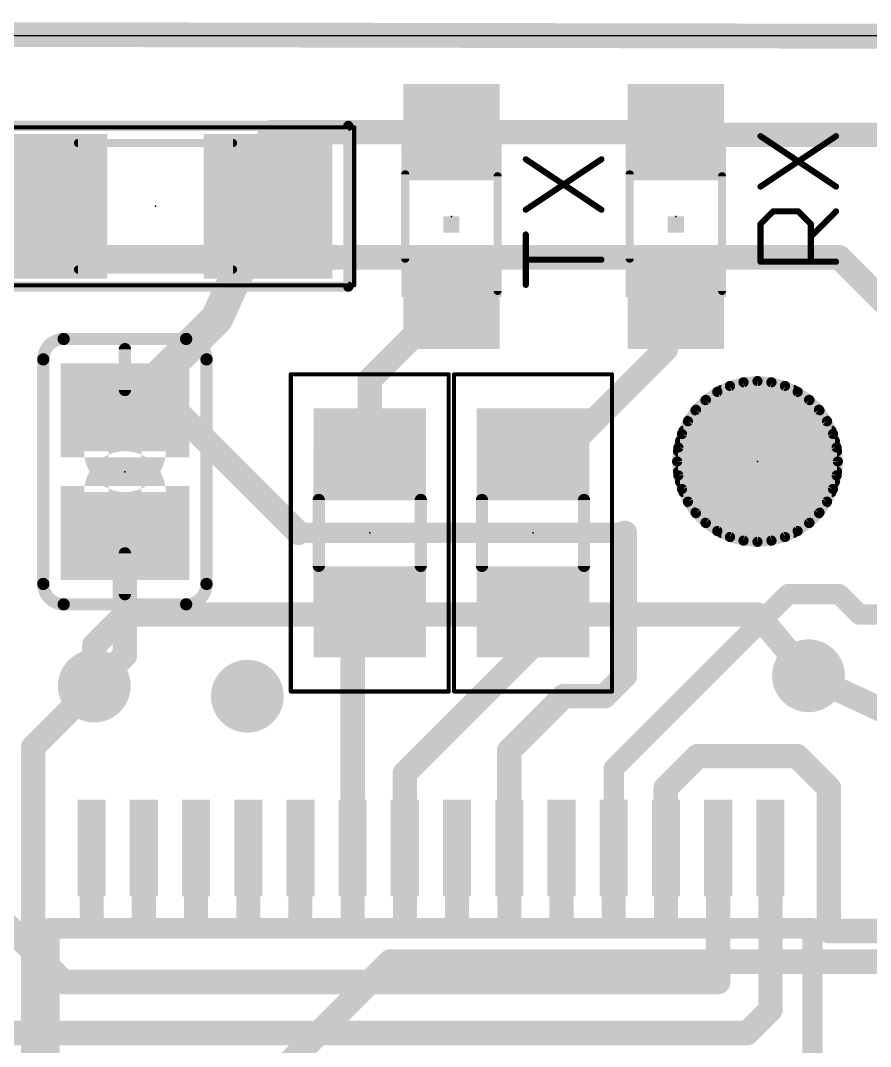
# Model space of a CAD drawing. Extents: x -0.4 to 69.7, y 0.1 to 20.6.
# Drawn here: x 11.4 to 21.98, y 7.83 to 20.6 of the extents above; entities that cross this region are included whole.
import ezdxf

# ---------------------------------------------------------------- set-up
doc = ezdxf.new("R2010")
doc.units = 0
for name, color, linetype in [('1', 12, 'CONTINUOUS'), ('16', 132, 'CONTINUOUS'), ('18', 110, 'CONTINUOUS'), ('20', 53, 'CONTINUOUS'), ('21', 253, 'CONTINUOUS'), ('23', 53, 'CONTINUOUS'), ('39', 12, 'CONTINUOUS'), ('41', 12, 'CONTINUOUS'), ('51', 253, 'CONTINUOUS')]:
    doc.layers.add(name, color=color, linetype=linetype)

# ---------------------------------------------------------------- blocks, each defined once
blk = doc.blocks.new('RECT')
blk.add_solid([(-0.5, -0.5), (0.5, -0.5), (-0.5, 0.5), (0.5, 0.5)])
blk = doc.blocks.new('PIE')
at = {"const_width": 0.5}
blk.add_lwpolyline([(0, -0.25, 1), (0, 0.25, 1), (0, -0.25)], format="xyb", dxfattribs=at)
blk = doc.blocks.new('ROUNDV')
at = {"const_width": 0.5}
blk.add_lwpolyline([(0, -0.25, 1), (0, 0.25, 1), (0, -0.25)], format="xyb", dxfattribs=at)

msp = doc.modelspace()

# ---------------------------------------------------------------- linework, layer by layer
at = {"layer": '1'}
for points, const_width in [([(60.833, 20.32), (0.127, 20.447)], 0.3048), ([(16.764, 19.304), (16.671, 19.211)], 0.3048), ([(16.764, 19.211), (16.764, 19.304)], 0.3048), ([(14.224, 18.415), (14.512, 19.211)], 0.3048), ([(14.512, 19.211), (16.764, 19.211)], 0.3048), ([(16.671, 19.211), (19.558, 19.211)], 0.3048), ([(19.558, 19.211), (19.558, 19.177)], 0.3048), ([(19.558, 19.177), (22.225, 19.177)], 0.3048), ([(13.843, 18.291), (13.843, 18.669)], 0.3048), ([(14.351, 18.288), (14.224, 18.415)], 0.3048), ([(10.541, 16.764), (11.811, 18.288)], 0.3048), ([(11.681, 18.288), (11.049, 18.288)], 0.3048), ([(11.811, 18.288), (11.681, 18.288)], 0.3048), ([(13.846, 16.894), (14.481, 18.288)], 0.4064), ([(14.481, 18.288), (13.843, 18.291)], 0.3048), ([(14.481, 18.288), (14.351, 18.288)], 0.3048), ([(15.748, 16.129), (16.764, 17.145)], 0.3048), ([(16.764, 17.145), (16.764, 17.111)], 0.3048), ([(19.431, 17.145), (19.524, 17.145)], 0.3048), ([(19.431, 16.51), (19.431, 17.145)], 0.3048), ([(19.524, 17.145), (19.558, 17.111)], 0.3048), ([(12.7, 15.748), (13.846, 16.894)], 0.4064), ([(18.145, 15.224), (19.431, 16.51)], 0.3048), ([(15.748, 15.224), (15.748, 16.129)], 0.3048), ([(13.335, 15.748), (12.7, 15.748)], 0.3048), ([(14.859, 14.224), (13.335, 15.748)], 0.3048), ([(12.7, 14.224), (12.7, 15.621)], 0.4064), ([(17.78, 15.224), (18.145, 15.224)], 0.3048), ([(12.7, 12.7), (12.7, 14.224)], 0.3048), ([(18.923, 14.224), (14.859, 14.224)], 0.254), ([(18.923, 12.446), (18.923, 14.224)], 0.3048), ([(17.78, 13.446), (17.669, 13.335)], 0.3048), ([(17.78, 13.446), (17.78, 13.462)], 0.3048), ([(17.78, 13.335), (17.78, 13.446)], 0.3048), ([(18.785, 11.292), (20.955, 13.462)], 0.254), ([(20.955, 13.462), (21.59, 13.462)], 0.254), ([(21.59, 13.462), (21.844, 13.208)], 0.254), ([(15.621, 13.335), (15.637, 13.335)], 0.3048), ([(15.748, 13.208), (15.621, 13.335)], 0.3048), ([(15.748, 13.224), (15.637, 13.335)], 0.3048), ([(17.669, 13.335), (17.526, 13.335)], 0.3048), ([(17.669, 13.335), (17.78, 13.224)], 0.3048), ([(18.034, 13.081), (17.78, 13.335)], 0.3048), ([(15.748, 13.208), (15.748, 13.224)], 0.3048), ([(15.875, 13.081), (15.748, 13.208)], 0.3048), ([(15.748, 13.208), (16.002, 13.208)], 0.3048), ([(16.002, 13.208), (16.129, 13.081)], 0.3048), ([(16.129, 13.081), (16.256, 13.208)], 0.3048), ([(21.844, 13.208), (22.987, 13.208)], 0.254), ([(15.535, 12.741), (15.875, 13.081)], 0.3048), ([(16.185, 11.232), (18.034, 13.081)], 0.3048), ([(15.535, 10.304), (15.535, 12.741)], 0.3048), ([(12.319, 12.319), (12.7, 12.7)], 0.3048), ([(18.669, 12.192), (18.923, 12.446)], 0.3048), ([(21.209, 12.446), (23.114, 11.557)], 0.3048), ([(17.485, 11.516), (18.161, 12.192)], 0.3048), ([(18.161, 12.192), (18.669, 12.192)], 0.3048), ([(17.485, 10.304), (17.485, 11.516)], 0.3048), ([(19.431, 11.049), (19.828, 11.446)], 0.3048), ([(19.828, 11.446), (21.066, 11.446)], 0.3048), ([(21.066, 11.446), (21.463, 11.049)], 0.3048), ([(16.185, 10.304), (16.185, 11.232)], 0.3048), ([(18.785, 10.304), (18.785, 11.292)], 0.254), ([(19.431, 10.668), (19.431, 11.049)], 0.3048), ([(21.463, 11.049), (21.463, 9.271)], 0.3048), ([(19.435, 10.664), (19.431, 10.668)], 0.3048), ([(19.435, 10.304), (19.435, 10.664)], 0.3048), ([(20.085, 8.636), (20.085, 10.304)], 0.3048), ([(20.735, 8.289), (20.735, 10.304)], 0.3048), ([(10.922, 9.652), (11.938, 8.636)], 0.3048), ([(21.463, 9.271), (23.241, 9.271)], 0.3048), ([(11.938, 8.636), (20.085, 8.636)], 0.3048), ([(20.447, 8.001), (20.735, 8.289)], 0.3048), ([(7.62, 8.001), (20.447, 8.001)], 0.3048)]:
    msp.add_lwpolyline(points, dxfattribs=dict(at, const_width=const_width))
for points, const_width in [([(16.8402, 19.304, 1), (16.6878, 19.304)], 0.1524), ([(16.8179, 19.2501, 1), (16.7101, 19.3579)], 0.1524), ([(14.512, 19.2872, 1), (14.512, 19.1348)], 0.1524), ([(14.5837, 19.1851, 1), (14.4403, 19.2369)], 0.1524), ([(16.671, 19.2872, 1), (16.671, 19.1348)], 0.1524), ([(16.6171, 19.2649, 1), (16.7249, 19.1571)], 0.1524), ([(16.6878, 19.211, 1), (16.8402, 19.211)], 0.1524), ([(16.764, 19.1348, 1), (16.764, 19.2872)], 0.1524), ([(19.6342, 19.211, 1), (19.4818, 19.211)], 0.1524), ([(19.558, 19.2532, 1), (19.558, 19.1008)], 0.1524), ([(19.558, 19.1348, 1), (19.558, 19.2872)], 0.1524), ([(19.4818, 19.177, 1), (19.6342, 19.177)], 0.1524), ([(13.9192, 18.669, 1), (13.7668, 18.669)], 0.1524), ([(14.2779, 18.4689, 1), (14.1701, 18.3611)], 0.1524), ([(14.1523, 18.4409, 1), (14.2957, 18.3891)], 0.1524), ([(11.681, 18.3642, 1), (11.681, 18.2118)], 0.1524), ([(11.681, 18.2118, 1), (11.681, 18.3642)], 0.1524), ([(11.8695, 18.2392, 1), (11.7525, 18.3368)], 0.1524), ([(11.811, 18.2118, 1), (11.811, 18.3642)], 0.1524), ([(13.8434, 18.3672, 1), (13.8426, 18.2148)], 0.1524), ([(14.351, 18.3642, 1), (14.351, 18.2118)], 0.1524), ([(14.2971, 18.2341, 1), (14.4049, 18.3419)], 0.1524), ([(14.5735, 18.2459, 1), (14.3885, 18.3301)], 0.2032), ([(14.4806, 18.2118, 1), (14.4814, 18.3642)], 0.1524), ([(14.481, 18.2118, 1), (14.481, 18.3642)], 0.1524), ([(13.7668, 18.291, 1), (13.9192, 18.291)], 0.1524), ([(16.8402, 17.145, 1), (16.6878, 17.145)], 0.1524), ([(16.8179, 17.0911, 1), (16.7101, 17.1989)], 0.1524), ([(19.431, 17.2212, 1), (19.431, 17.0688)], 0.1524), ([(19.5072, 17.145, 1), (19.3548, 17.145)], 0.1524), ([(19.5779, 17.1989, 1), (19.4701, 17.0911)], 0.1524), ([(19.5041, 17.0571, 1), (19.6119, 17.1649)], 0.1524), ([(19.524, 17.0688, 1), (19.524, 17.2212)], 0.1524), ([(16.6878, 17.111, 1), (16.8402, 17.111)], 0.1524), ([(13.7535, 16.9361, 1), (13.9385, 16.8519)], 0.2032), ([(13.9178, 16.8222, 1), (13.7742, 16.9658)], 0.2032), ([(19.4849, 16.4561, 1), (19.3771, 16.5639)], 0.1524), ([(19.3548, 16.51, 1), (19.5072, 16.51)], 0.1524), ([(15.8242, 16.129, 1), (15.6718, 16.129)], 0.1524), ([(15.6941, 16.1829, 1), (15.8019, 16.0751)], 0.1524), ([(12.6282, 15.8198, 1), (12.7718, 15.6762)], 0.2032), ([(12.7, 15.8242, 1), (12.7, 15.6718)], 0.1524), ([(13.3889, 15.8019, 1), (13.2811, 15.6941)], 0.1524), ([(13.335, 15.6718, 1), (13.335, 15.8242)], 0.1524), ([(12.8016, 15.621, 1), (12.5984, 15.621)], 0.2032), ([(17.78, 15.3002, 1), (17.78, 15.1478)], 0.1524), ([(18.0911, 15.2779, 1), (18.1989, 15.1701)], 0.1524), ([(18.145, 15.1478, 1), (18.145, 15.3002)], 0.1524), ([(15.6718, 15.224, 1), (15.8242, 15.224)], 0.1524), ([(12.5984, 14.224, 1), (12.8016, 14.224)], 0.2032), ([(12.7762, 14.224, 1), (12.6238, 14.224)], 0.1524), ([(14.8051, 14.1701, 1), (14.9129, 14.2779)], 0.1524), ([(14.859, 14.2875, 1), (14.859, 14.1605)], 0.127), ([(18.9992, 14.224, 1), (18.8468, 14.224)], 0.1524), ([(18.923, 14.1605, 1), (18.923, 14.2875)], 0.127), ([(17.8562, 13.462, 1), (17.7038, 13.462)], 0.1524), ([(17.8562, 13.446, 1), (17.7038, 13.446)], 0.1524), ([(17.8339, 13.3921, 1), (17.7261, 13.4999)], 0.1524), ([(20.955, 13.5255, 1), (20.955, 13.3985)], 0.127), ([(20.9999, 13.4171, 1), (20.9101, 13.5069)], 0.127), ([(21.6349, 13.5069, 1), (21.5451, 13.4171)], 0.127), ([(21.59, 13.3985, 1), (21.59, 13.5255)], 0.127), ([(15.621, 13.4112, 1), (15.621, 13.2588)], 0.1524), ([(15.6749, 13.3889, 1), (15.5671, 13.2811)], 0.1524), ([(15.6909, 13.3889, 1), (15.5831, 13.2811)], 0.1524), ([(15.637, 13.2588, 1), (15.637, 13.4112)], 0.1524), ([(17.526, 13.4112, 1), (17.526, 13.2588)], 0.1524), ([(17.7229, 13.3889, 1), (17.6151, 13.2811)], 0.1524), ([(17.6151, 13.3889, 1), (17.7229, 13.2811)], 0.1524), ([(17.669, 13.2588, 1), (17.669, 13.4112)], 0.1524), ([(17.7038, 13.446, 1), (17.8562, 13.446)], 0.1524), ([(17.8339, 13.3889, 1), (17.7261, 13.2811)], 0.1524), ([(17.7038, 13.335, 1), (17.8562, 13.335)], 0.1524), ([(15.8242, 13.224, 1), (15.6718, 13.224)], 0.1524), ([(15.8019, 13.2619, 1), (15.6941, 13.1541)], 0.1524), ([(15.748, 13.2842, 1), (15.748, 13.1318)], 0.1524), ([(15.6718, 13.208, 1), (15.8242, 13.208)], 0.1524), ([(15.6941, 13.1701, 1), (15.8019, 13.2779)], 0.1524), ([(15.6941, 13.1541, 1), (15.8019, 13.2619)], 0.1524), ([(16.0559, 13.2619, 1), (15.9481, 13.1541)], 0.1524), ([(16.002, 13.1318, 1), (16.002, 13.2842)], 0.1524), ([(16.3099, 13.1541, 1), (16.2021, 13.2619)], 0.1524), ([(17.7261, 13.1701, 1), (17.8339, 13.2779)], 0.1524), ([(21.844, 13.2715, 1), (21.844, 13.1445)], 0.127), ([(21.7991, 13.1631, 1), (21.8889, 13.2529)], 0.127), ([(15.9289, 13.0271, 1), (15.8211, 13.1349)], 0.1524), ([(15.8211, 13.0271, 1), (15.9289, 13.1349)], 0.1524), ([(16.0751, 13.1349, 1), (16.1829, 13.0271)], 0.1524), ([(16.0751, 13.0271, 1), (16.1829, 13.1349)], 0.1524), ([(18.0879, 13.0271, 1), (17.9801, 13.1349)], 0.1524), ([(17.9801, 13.0271, 1), (18.0879, 13.1349)], 0.1524), ([(15.6112, 12.741, 1), (15.4588, 12.741)], 0.1524), ([(12.6238, 12.7, 1), (12.7762, 12.7)], 0.1524), ([(12.7539, 12.6461, 1), (12.6461, 12.7539)], 0.1524), ([(15.4811, 12.7949, 1), (15.5889, 12.6871)], 0.1524), ([(18.8468, 12.446, 1), (18.9992, 12.446)], 0.1524), ([(18.9769, 12.3921, 1), (18.8691, 12.4999)], 0.1524), ([(21.2412, 12.5151, 1), (21.1768, 12.3769)], 0.1524), ([(12.2651, 12.3729, 1), (12.3729, 12.2651)], 0.1524), ([(18.161, 12.2682, 1), (18.161, 12.1158)], 0.1524), ([(18.2149, 12.1381, 1), (18.1071, 12.2459)], 0.1524), ([(18.6151, 12.2459, 1), (18.7229, 12.1381)], 0.1524), ([(18.669, 12.1158, 1), (18.669, 12.2682)], 0.1524), ([(17.5612, 11.516, 1), (17.4088, 11.516)], 0.1524), ([(17.4311, 11.5699, 1), (17.5389, 11.4621)], 0.1524), ([(19.828, 11.5222, 1), (19.828, 11.3698)], 0.1524), ([(19.8819, 11.3921, 1), (19.7741, 11.4999)], 0.1524), ([(21.1199, 11.4999, 1), (21.0121, 11.3921)], 0.1524), ([(21.066, 11.3698, 1), (21.066, 11.5222)], 0.1524), ([(16.2612, 11.232, 1), (16.1088, 11.232)], 0.1524), ([(16.1311, 11.2859, 1), (16.2389, 11.1781)], 0.1524), ([(18.8485, 11.292, 1), (18.7215, 11.292)], 0.127), ([(18.7401, 11.3369, 1), (18.8299, 11.2471)], 0.127), ([(19.5072, 11.049, 1), (19.3548, 11.049)], 0.1524), ([(19.3771, 11.1029, 1), (19.4849, 10.9951)], 0.1524), ([(21.5392, 11.049, 1), (21.3868, 11.049)], 0.1524), ([(21.4091, 10.9951, 1), (21.5169, 11.1029)], 0.1524), ([(19.4849, 10.7219, 1), (19.3771, 10.6141)], 0.1524), ([(19.3548, 10.668, 1), (19.5072, 10.668)], 0.1524), ([(19.5112, 10.664, 1), (19.3588, 10.664)], 0.1524), ([(19.3811, 10.6101, 1), (19.4889, 10.7179)], 0.1524), ([(15.4588, 10.304, 1), (15.6112, 10.304)], 0.1524), ([(16.1088, 10.304, 1), (16.2612, 10.304)], 0.1524), ([(17.4088, 10.304, 1), (17.5612, 10.304)], 0.1524), ([(18.7215, 10.304, 1), (18.8485, 10.304)], 0.127), ([(19.3588, 10.304, 1), (19.5112, 10.304)], 0.1524), ([(20.1612, 10.304, 1), (20.0088, 10.304)], 0.1524), ([(20.8112, 10.304, 1), (20.6588, 10.304)], 0.1524), ([(21.463, 9.3472, 1), (21.463, 9.1948)], 0.1524), ([(21.3868, 9.271, 1), (21.5392, 9.271)], 0.1524), ([(11.938, 8.7122, 1), (11.938, 8.5598)], 0.1524), ([(11.8841, 8.5821, 1), (11.9919, 8.6899)], 0.1524), ([(20.0088, 8.636, 1), (20.1612, 8.636)], 0.1524), ([(20.085, 8.5598, 1), (20.085, 8.7122)], 0.1524), ([(20.7889, 8.2351, 1), (20.6811, 8.3429)], 0.1524), ([(20.6588, 8.289, 1), (20.8112, 8.289)], 0.1524), ([(20.3931, 8.0549, 1), (20.5009, 7.9471)], 0.1524), ([(20.447, 7.9248, 1), (20.447, 8.0772)], 0.1524)]:
    msp.add_lwpolyline(points, format="xyb", dxfattribs=dict(at, const_width=const_width))
at = {"layer": '16', "const_width": 0.3048}
for points in [[(0, 20.447), (69.596, 20.32)], [(7.62, 17.653), (21.59, 17.653)], [(21.59, 17.653), (26.67, 12.573)], [(12.319, 12.827), (12.7, 13.208)], [(12.7, 13.208), (20.574, 13.208)], [(20.574, 13.208), (21.209, 12.446)], [(12.319, 12.319), (12.319, 12.827)], [(11.557, 11.557), (12.319, 12.319)], [(11.557, 4.699), (11.557, 11.557)], [(13.208, 6.096), (16.002, 8.89)], [(16.002, 8.89), (25.654, 8.89)]]:
    msp.add_lwpolyline(points, dxfattribs=at)
at = {"layer": '16', "const_width": 0.1524}
for points in [[(21.6439, 17.7069, 1), (21.5361, 17.5991)], [(21.59, 17.5768, 1), (21.59, 17.7292)], [(12.7, 13.2842, 1), (12.7, 13.1318)], [(12.7539, 13.1541, 1), (12.6461, 13.2619)], [(20.6325, 13.2568, 1), (20.5155, 13.1592)], [(20.574, 13.1318, 1), (20.574, 13.2842)], [(12.3952, 12.827, 1), (12.2428, 12.827)], [(12.2651, 12.8809, 1), (12.3729, 12.7731)], [(21.1505, 12.3972, 1), (21.2675, 12.4948)], [(12.2428, 12.319, 1), (12.3952, 12.319)], [(12.3729, 12.2651, 1), (12.2651, 12.3729)], [(11.6332, 11.557, 1), (11.4808, 11.557)], [(11.5031, 11.6109, 1), (11.6109, 11.5031)], [(16.002, 8.9662, 1), (16.002, 8.8138)], [(16.0559, 8.8361, 1), (15.9481, 8.9439)]]:
    msp.add_lwpolyline(points, format="xyb", dxfattribs=at)
at = {"layer": '20'}
msp.add_line((69.581, 20.409), (0.132, 20.409), dxfattribs=at)
at = {"layer": '21'}
for points, const_width in [([(10.681, 19.288), (15.481, 19.288)], 0.127), ([(15.481, 19.288), (15.481, 17.288)], 0.127), ([(20.6113, 18.5336), (21.5519, 19.1607)], 0.0762), ([(20.6113, 19.1607), (21.5519, 18.5336)], 0.0762), ([(17.6903, 18.2456), (18.6309, 18.8727)], 0.0762), ([(17.6903, 18.8727), (18.6309, 18.2456)], 0.0762), ([(20.6113, 18.0684), (20.7681, 18.2251)], 0.0762), ([(20.7681, 18.2251), (21.0816, 18.2251)], 0.0762), ([(21.0816, 18.2251), (21.2384, 18.0684)], 0.0762), ([(21.2384, 17.9116), (21.5519, 18.2251)], 0.0762), ([(20.6113, 17.5981), (20.6113, 18.0684)], 0.0762), ([(21.2384, 18.0684), (21.2384, 17.5981)], 0.0762), ([(17.6903, 17.3101), (17.6903, 17.9372)], 0.0762), ([(18.6309, 17.6236), (17.6903, 17.6236)], 0.0762), ([(21.5519, 17.5981), (20.6113, 17.5981)], 0.0762), ([(15.481, 17.288), (10.681, 17.288)], 0.127), ([(11.938, 16.637), (13.462, 16.637)], 0.1524), ([(11.684, 13.589), (11.684, 16.383)], 0.1524), ([(13.716, 16.383), (13.716, 13.589)], 0.1524), ([(11.938, 13.335), (13.462, 13.335)], 0.1524), ([(21.26, 9.304), (11.76, 9.304)], 0.254), ([(11.76, 9.304), (11.76, 3.904)], 0.254), ([(21.26, 3.904), (21.26, 9.304)], 0.254)]:
    msp.add_lwpolyline(points, dxfattribs=dict(at, const_width=const_width))
for points, const_width in [([(15.5128, 19.288, 1), (15.4492, 19.288)], 0.0635), ([(15.481, 19.2563, 1), (15.481, 19.3197)], 0.0635), ([(20.6219, 19.1765, 1), (20.6007, 19.1448)], 0.0381), ([(21.5625, 19.1448, 1), (21.5413, 19.1765)], 0.0381), ([(17.7009, 18.8885, 1), (17.6797, 18.8568)], 0.0381), ([(18.6415, 18.8568, 1), (18.6203, 18.8885)], 0.0381), ([(20.6007, 18.5494, 1), (20.6219, 18.5177)], 0.0381), ([(21.5413, 18.5177, 1), (21.5625, 18.5494)], 0.0381), ([(17.6797, 18.2615, 1), (17.7009, 18.2298)], 0.0381), ([(18.6203, 18.2298, 1), (18.6415, 18.2615)], 0.0381), ([(20.7681, 18.2442, 1), (20.7681, 18.2061)], 0.0381), ([(20.7815, 18.2117, 1), (20.7546, 18.2386)], 0.0381), ([(21.0951, 18.2386, 1), (21.0681, 18.2117)], 0.0381), ([(21.0816, 18.2061, 1), (21.0816, 18.2442)], 0.0381), ([(21.5654, 18.2117, 1), (21.5384, 18.2386)], 0.0381), ([(20.6303, 18.0684, 1), (20.5922, 18.0684)], 0.0381), ([(20.5978, 18.0818, 1), (20.6248, 18.0549)], 0.0381), ([(21.2574, 18.0684, 1), (21.2193, 18.0684)], 0.0381), ([(21.2249, 18.0549, 1), (21.2518, 18.0818)], 0.0381), ([(17.7093, 17.9372, 1), (17.6712, 17.9372)], 0.0381), ([(21.2249, 17.9251, 1), (21.2518, 17.8981)], 0.0381), ([(17.6903, 17.6427, 1), (17.6903, 17.6046)], 0.0381), ([(18.6309, 17.6046, 1), (18.6309, 17.6427)], 0.0381), ([(20.5922, 17.5981, 1), (20.6303, 17.5981)], 0.0381), ([(20.6113, 17.6171, 1), (20.6113, 17.579)], 0.0381), ([(21.2193, 17.5981, 1), (21.2574, 17.5981)], 0.0381), ([(21.5519, 17.579, 1), (21.5519, 17.6171)], 0.0381), ([(15.4492, 17.288, 1), (15.5128, 17.288)], 0.0635), ([(15.481, 17.2563, 1), (15.481, 17.3197)], 0.0635), ([(17.6712, 17.3101, 1), (17.7093, 17.3101)], 0.0381), ([(11.938, 16.637, 0.4142), (11.684, 16.383)], 0.1524), ([(11.938, 16.6751, 1), (11.938, 16.5989)], 0.0762), ([(11.938, 16.5989, 1), (11.938, 16.6751)], 0.0762), ([(13.716, 16.383, 0.4142), (13.462, 16.637)], 0.1524), ([(13.462, 16.6751, 1), (13.462, 16.5989)], 0.0762), ([(13.462, 16.5989, 1), (13.462, 16.6751)], 0.0762), ([(11.7221, 16.383, 1), (11.6459, 16.383)], 0.0762), ([(11.6459, 16.383, 1), (11.7221, 16.383)], 0.0762), ([(13.7541, 16.383, 1), (13.6779, 16.383)], 0.0762), ([(13.6779, 16.383, 1), (13.7541, 16.383)], 0.0762), ([(11.684, 13.589, 0.4142), (11.938, 13.335)], 0.1524), ([(11.7221, 13.589, 1), (11.6459, 13.589)], 0.0762), ([(13.462, 13.335, 0.4142), (13.716, 13.589)], 0.1524), ([(13.7541, 13.589, 1), (13.6779, 13.589)], 0.0762), ([(11.6459, 13.589, 1), (11.7221, 13.589)], 0.0762), ([(13.6779, 13.589, 1), (13.7541, 13.589)], 0.0762), ([(11.938, 13.3731, 1), (11.938, 13.2969)], 0.0762), ([(11.938, 13.2969, 1), (11.938, 13.3731)], 0.0762), ([(13.462, 13.3731, 1), (13.462, 13.2969)], 0.0762), ([(13.462, 13.2969, 1), (13.462, 13.3731)], 0.0762), ([(11.76, 9.3675, 1), (11.76, 9.2405)], 0.127), ([(11.8235, 9.304, 1), (11.6965, 9.304)], 0.127), ([(21.3235, 9.304, 1), (21.1965, 9.304)], 0.127), ([(21.26, 9.2405, 1), (21.26, 9.3675)], 0.127)]:
    msp.add_lwpolyline(points, format="xyb", dxfattribs=dict(at, const_width=const_width))
at = {"layer": '23'}
for p in [(13.081, 18.288), (16.764, 18.161), (19.558, 18.161), (20.574, 15.113), (12.7, 14.986), (15.748, 14.224), (17.78, 14.224)]:
    msp.add_point(p, dxfattribs=at)
at = {"layer": '39', "const_width": 0.0508}
for points in [[(10.608, 19.271), (15.554, 19.271)], [(15.554, 19.271), (15.554, 17.305)], [(15.554, 17.305), (10.608, 17.305)], [(14.765, 12.251), (14.765, 16.197)], [(14.765, 16.197), (16.731, 16.197)], [(16.731, 16.197), (16.731, 12.251)], [(16.797, 12.251), (16.797, 16.197)], [(16.797, 16.197), (18.763, 16.197)], [(18.763, 16.197), (18.763, 12.251)], [(16.731, 12.251), (14.765, 12.251)], [(18.763, 12.251), (16.797, 12.251)]]:
    msp.add_lwpolyline(points, dxfattribs=at)
at = {"layer": '39', "const_width": 0.0254}
for points in [[(15.5667, 19.271, 1), (15.5413, 19.271)], [(15.554, 19.2583, 1), (15.554, 19.2837)], [(15.5413, 17.305, 1), (15.5667, 17.305)], [(15.554, 17.2923, 1), (15.554, 17.3177)], [(14.7777, 16.197, 1), (14.7523, 16.197)], [(14.765, 16.2097, 1), (14.765, 16.1843)], [(16.7437, 16.197, 1), (16.7183, 16.197)], [(16.731, 16.1843, 1), (16.731, 16.2097)], [(16.8097, 16.197, 1), (16.7843, 16.197)], [(16.797, 16.2097, 1), (16.797, 16.1843)], [(18.7757, 16.197, 1), (18.7503, 16.197)], [(18.763, 16.1843, 1), (18.763, 16.2097)], [(14.765, 12.2637, 1), (14.765, 12.2383)], [(14.7523, 12.251, 1), (14.7777, 12.251)], [(16.7183, 12.251, 1), (16.7437, 12.251)], [(16.731, 12.2383, 1), (16.731, 12.2637)], [(16.797, 12.2637, 1), (16.797, 12.2383)], [(16.7843, 12.251, 1), (16.8097, 12.251)], [(18.7503, 12.251, 1), (18.7757, 12.251)], [(18.763, 12.2383, 1), (18.763, 12.2637)]]:
    msp.add_lwpolyline(points, format="xyb", dxfattribs=at)
at = {"layer": '41', "const_width": 0.127}
for points in [[(20.232, 16.0527), (20.074, 15.979)], [(20.4004, 16.0978), (20.232, 16.0527)], [(20.574, 16.113), (20.4004, 16.0978)], [(20.7476, 16.0978), (20.574, 16.113)], [(20.916, 16.0527), (20.7476, 16.0978)], [(21.074, 15.979), (20.916, 16.0527)], [(20.074, 15.979), (19.9312, 15.879)], [(20.1233, 16.002), (21.0247, 16.002)], [(21.2168, 15.879), (21.074, 15.979)], [(19.9312, 15.879), (19.808, 15.7558)], [(19.9272, 15.875), (21.2208, 15.875)], [(21.34, 15.7558), (21.2168, 15.879)], [(19.808, 15.7558), (19.708, 15.613)], [(19.8025, 15.748), (21.3455, 15.748)], [(21.44, 15.613), (21.34, 15.7558)], [(19.708, 15.613), (19.6343, 15.455)], [(19.7136, 15.621), (21.4344, 15.621)], [(21.5137, 15.455), (21.44, 15.613)], [(19.6343, 15.455), (19.5892, 15.2866)], [(19.6525, 15.494), (21.4955, 15.494)], [(21.5588, 15.2866), (21.5137, 15.455)], [(19.5892, 15.2866), (19.574, 15.113)], [(19.6107, 15.367), (21.5373, 15.367)], [(21.574, 15.113), (21.5588, 15.2866)], [(19.5851, 15.24), (21.5629, 15.24)], [(19.574, 15.113), (19.5892, 14.9394)], [(19.574, 15.113), (21.574, 15.113)], [(21.5588, 14.9394), (21.574, 15.113)], [(19.5851, 14.986), (21.5629, 14.986)], [(19.5892, 14.9394), (19.6343, 14.771)], [(21.5137, 14.771), (21.5588, 14.9394)], [(19.6107, 14.859), (21.5373, 14.859)], [(19.6343, 14.771), (19.708, 14.613)], [(21.44, 14.613), (21.5137, 14.771)], [(19.6525, 14.732), (21.4955, 14.732)], [(19.708, 14.613), (19.808, 14.4702)], [(19.7136, 14.605), (21.4344, 14.605)], [(21.34, 14.4702), (21.44, 14.613)], [(19.8025, 14.478), (21.3455, 14.478)], [(19.808, 14.4702), (19.9312, 14.347)], [(21.2168, 14.347), (21.34, 14.4702)], [(19.9272, 14.351), (21.2208, 14.351)], [(19.9312, 14.347), (20.074, 14.247)], [(20.074, 14.247), (20.232, 14.1733)], [(20.916, 14.1733), (21.074, 14.247)], [(21.074, 14.247), (21.2168, 14.347)], [(20.1233, 14.224), (21.0247, 14.224)], [(20.232, 14.1733), (20.4004, 14.1282)], [(20.4004, 14.1282), (20.574, 14.113)], [(20.574, 14.113), (20.7476, 14.1282)], [(20.7476, 14.1282), (20.916, 14.1733)]]:
    msp.add_lwpolyline(points, dxfattribs=at)
at = {"layer": '41', "const_width": 0.0635}
for points in [[(20.2238, 16.0834, 1), (20.2402, 16.022)], [(20.2454, 16.0239, 1), (20.2186, 16.0815)], [(20.3976, 16.1294, 1), (20.4031, 16.0662)], [(20.4086, 16.0671, 1), (20.3921, 16.1285)], [(20.5768, 16.1446, 1), (20.5712, 16.0814)], [(20.5768, 16.0814, 1), (20.5712, 16.1446)], [(20.7559, 16.1285, 1), (20.7394, 16.0671)], [(20.7449, 16.0662, 1), (20.7504, 16.1294)], [(20.9294, 16.0815, 1), (20.9026, 16.0239)], [(20.9078, 16.022, 1), (20.9242, 16.0834)], [(20.0606, 16.0078, 1), (20.0874, 15.9502)], [(20.0922, 15.953, 1), (20.0558, 16.005)], [(20.1233, 16.0338, 1), (20.1233, 15.9703)], [(21.0247, 15.9703, 1), (21.0247, 16.0338)], [(21.0922, 16.005, 1), (21.0558, 15.953)], [(21.0606, 15.9502, 1), (21.0874, 16.0078)], [(19.9272, 15.9068, 1), (19.9272, 15.8432)], [(19.913, 15.9051, 1), (19.9494, 15.853)], [(19.9537, 15.8566, 1), (19.9088, 15.9015)], [(21.2392, 15.9015, 1), (21.1943, 15.8566)], [(21.1986, 15.853, 1), (21.235, 15.9051)], [(21.2208, 15.8432, 1), (21.2208, 15.9068)], [(19.8025, 15.7798, 1), (19.8025, 15.7163)], [(19.7855, 15.7782, 1), (19.8304, 15.7333)], [(19.834, 15.7376, 1), (19.7819, 15.774)], [(21.3661, 15.774, 1), (21.314, 15.7376)], [(21.3176, 15.7333, 1), (21.3625, 15.7782)], [(21.3455, 15.7163, 1), (21.3455, 15.7798)], [(19.682, 15.6312, 1), (19.734, 15.5948)], [(19.7368, 15.5996, 1), (19.6792, 15.6264)], [(19.7136, 15.6528, 1), (19.7136, 15.5892)], [(21.4688, 15.6264, 1), (21.4112, 15.5996)], [(21.414, 15.5948, 1), (21.466, 15.6312)], [(21.4344, 15.5892, 1), (21.4344, 15.6528)], [(19.6055, 15.4684, 1), (19.6631, 15.4416)], [(19.665, 15.4468, 1), (19.6036, 15.4632)], [(19.6525, 15.5258, 1), (19.6525, 15.4623)], [(21.5444, 15.4632, 1), (21.483, 15.4468)], [(21.4849, 15.4416, 1), (21.5425, 15.4684)], [(21.4955, 15.4623, 1), (21.4955, 15.5258)], [(19.5585, 15.2949, 1), (19.6199, 15.2784)], [(19.6208, 15.2839, 1), (19.5576, 15.2894)], [(19.6107, 15.3988, 1), (19.6107, 15.3353)], [(21.5904, 15.2894, 1), (21.5272, 15.2839)], [(21.5281, 15.2784, 1), (21.5895, 15.2949)], [(21.5373, 15.3353, 1), (21.5373, 15.3988)], [(19.5851, 15.2718, 1), (19.5851, 15.2082)], [(21.5629, 15.2082, 1), (21.5629, 15.2718)], [(19.574, 15.1448, 1), (19.574, 15.0813)], [(19.6056, 15.1158, 1), (19.5424, 15.1102)], [(19.5424, 15.1158, 1), (19.6056, 15.1102)], [(21.5424, 15.1102, 1), (21.6056, 15.1158)], [(21.6056, 15.1102, 1), (21.5424, 15.1158)], [(21.574, 15.0813, 1), (21.574, 15.1448)], [(19.5851, 15.0178, 1), (19.5851, 14.9543)], [(19.6199, 14.9476, 1), (19.5585, 14.9311)], [(19.5576, 14.9366, 1), (19.6208, 14.9421)], [(21.5272, 14.9421, 1), (21.5904, 14.9366)], [(21.5895, 14.9311, 1), (21.5281, 14.9476)], [(21.5629, 14.9543, 1), (21.5629, 15.0178)], [(19.6107, 14.8908, 1), (19.6107, 14.8272)], [(19.6631, 14.7844, 1), (19.6055, 14.7576)], [(19.6036, 14.7628, 1), (19.665, 14.7792)], [(21.483, 14.7792, 1), (21.5444, 14.7628)], [(21.5425, 14.7576, 1), (21.4849, 14.7844)], [(21.5373, 14.8272, 1), (21.5373, 14.8908)], [(19.6525, 14.7638, 1), (19.6525, 14.7003)], [(21.4955, 14.7003, 1), (21.4955, 14.7638)], [(19.734, 14.6312, 1), (19.682, 14.5948)], [(19.6792, 14.5996, 1), (19.7368, 14.6264)], [(19.7136, 14.6368, 1), (19.7136, 14.5732)], [(21.4112, 14.6264, 1), (21.4688, 14.5996)], [(21.466, 14.5948, 1), (21.414, 14.6312)], [(21.4344, 14.5732, 1), (21.4344, 14.6368)], [(19.8025, 14.5098, 1), (19.8025, 14.4463)], [(19.8304, 14.4927, 1), (19.7855, 14.4478)], [(19.7819, 14.452, 1), (19.834, 14.4884)], [(21.314, 14.4884, 1), (21.3661, 14.452)], [(21.3625, 14.4478, 1), (21.3176, 14.4927)], [(21.3455, 14.4463, 1), (21.3455, 14.5098)], [(19.9272, 14.3828, 1), (19.9272, 14.3193)], [(19.9494, 14.373, 1), (19.913, 14.3209)], [(19.9088, 14.3245, 1), (19.9537, 14.3694)], [(20.0874, 14.2758, 1), (20.0606, 14.2182)], [(20.0558, 14.221, 1), (20.0922, 14.273)], [(21.0558, 14.273, 1), (21.0922, 14.221)], [(21.0874, 14.2182, 1), (21.0606, 14.2758)], [(21.1943, 14.3694, 1), (21.2392, 14.3245)], [(21.235, 14.3209, 1), (21.1986, 14.373)], [(21.2208, 14.3193, 1), (21.2208, 14.3828)], [(20.1233, 14.2558, 1), (20.1233, 14.1922)], [(20.2402, 14.204, 1), (20.2238, 14.1426)], [(20.2186, 14.1445, 1), (20.2454, 14.2021)], [(20.4031, 14.1598, 1), (20.3976, 14.0966)], [(20.3921, 14.0975, 1), (20.4086, 14.1589)], [(20.5712, 14.1446, 1), (20.5768, 14.0814)], [(20.5712, 14.0814, 1), (20.5768, 14.1446)], [(20.7394, 14.1589, 1), (20.7559, 14.0975)], [(20.7504, 14.0966, 1), (20.7449, 14.1598)], [(20.9026, 14.2021, 1), (20.9294, 14.1445)], [(20.9242, 14.1426, 1), (20.9078, 14.204)], [(21.0247, 14.1922, 1), (21.0247, 14.2558)]]:
    msp.add_lwpolyline(points, format="xyb", dxfattribs=at)
at = {"layer": '51'}
for points, const_width in [([(16.414, 19.161, 1), (17.114, 19.161)], 0.1016), ([(19.208, 19.161, 1), (19.908, 19.161)], 0.1016), ([(12.116, 19.1004, 1), (12.116, 19.0496)], 0.0508), ([(14.046, 19.0496, 1), (14.046, 19.1004)], 0.0508), ([(16.2144, 18.686, 1), (16.1636, 18.686)], 0.0508), ([(17.3644, 18.661, 1), (17.3136, 18.661)], 0.0508), ([(19.0084, 18.686, 1), (18.9576, 18.686)], 0.0508), ([(20.1584, 18.661, 1), (20.1076, 18.661)], 0.0508), ([(16.1636, 17.636, 1), (16.2144, 17.636)], 0.0508), ([(18.9576, 17.636, 1), (19.0084, 17.636)], 0.0508), ([(12.116, 17.5264, 1), (12.116, 17.4756)], 0.0508), ([(14.046, 17.4756, 1), (14.046, 17.5264)], 0.0508), ([(17.114, 17.161, 1), (16.414, 17.161)], 0.1016), ([(19.908, 17.161, 1), (19.208, 17.161)], 0.1016), ([(17.214, 17.208, 1), (17.214, 17.414, 1), (17.214, 17.208)], 0.1016), ([(20.008, 17.208, 1), (20.008, 17.414, 1), (20.008, 17.208)], 0.1016), ([(17.3136, 17.236, 1), (17.3644, 17.236)], 0.0508), ([(20.1076, 17.236, 1), (20.1584, 17.236)], 0.0508), ([(12.7381, 16.51, 1), (12.6619, 16.51)], 0.0762), ([(12.827, 15.24, 1), (12.573, 15.24)], 1.27), ([(12.6619, 16.002, 1), (12.7381, 16.002)], 0.0762), ([(12.573, 14.732, 1), (12.827, 14.732)], 1.27), ([(15.1511, 14.634, 1), (15.0749, 14.634)], 0.0762), ([(16.4211, 14.634, 1), (16.3449, 14.634)], 0.0762), ([(17.1831, 14.634, 1), (17.1069, 14.634)], 0.0762), ([(18.4531, 14.634, 1), (18.3769, 14.634)], 0.0762), ([(12.7381, 13.97, 1), (12.6619, 13.97)], 0.0762), ([(15.0749, 13.814, 1), (15.1511, 13.814)], 0.0762), ([(16.3449, 13.814, 1), (16.4211, 13.814)], 0.0762), ([(17.1069, 13.814, 1), (17.1831, 13.814)], 0.0762), ([(18.3769, 13.814, 1), (18.4531, 13.814)], 0.0762), ([(12.6619, 13.462, 1), (12.7381, 13.462)], 0.0762)]:
    msp.add_lwpolyline(points, format="xyb", dxfattribs=dict(at, const_width=const_width))
for points, const_width in [([(12.116, 19.075), (14.046, 19.075)], 0.1016), ([(16.189, 17.636), (16.189, 18.686)], 0.1016), ([(17.339, 18.661), (17.339, 17.236)], 0.1016), ([(18.983, 17.636), (18.983, 18.686)], 0.1016), ([(20.133, 18.661), (20.133, 17.236)], 0.1016), ([(12.116, 17.501), (14.046, 17.501)], 0.1016), ([(12.7, 16.002), (12.7, 16.51)], 0.1524), ([(15.113, 13.814), (15.113, 14.634)], 0.1524), ([(16.383, 13.814), (16.383, 14.634)], 0.1524), ([(17.145, 13.814), (17.145, 14.634)], 0.1524), ([(18.415, 13.814), (18.415, 14.634)], 0.1524), ([(12.7, 13.97), (12.7, 13.462)], 0.1524)]:
    msp.add_lwpolyline(points, dxfattribs=dict(at, const_width=const_width))

# ---------------------------------------------------------------- block references
at = {"layer": '1'}
for p, xscale, yscale, rotation in [((16.764, 19.211), 1.2, 1.2, 180), ((19.558, 19.211), 1.2, 1.2, 180), ((16.764, 17.111), 1.2, 1.2, 180), ((19.558, 17.111), 1.2, 1.2, 180), ((12.7, 15.748), 1.1684, 1.6002, 270), ((15.748, 15.224), 1.1, 1.4, 90), ((17.78, 15.224), 1.1, 1.4, 90), ((12.7, 14.224), 1.1684, 1.6002, 270), ((15.748, 13.224), 1.1, 1.4, 90), ((17.78, 13.224), 1.1, 1.4, 90)]:
    msp.add_blockref('RECT', p, dxfattribs=dict(at, xscale=xscale, yscale=yscale, rotation=rotation))
for p, xscale, yscale in [((11.681, 18.288), 1.6, 1.8), ((14.481, 18.288), 1.6, 1.8), ((12.285, 10.304), 0.35, 1.2), ((12.935, 10.304), 0.35, 1.2), ((13.585, 10.304), 0.35, 1.2), ((14.235, 10.304), 0.35, 1.2), ((14.885, 10.304), 0.35, 1.2), ((15.535, 10.304), 0.35, 1.2), ((16.185, 10.304), 0.35, 1.2), ((16.835, 10.304), 0.35, 1.2), ((17.485, 10.304), 0.35, 1.2), ((18.135, 10.304), 0.35, 1.2), ((18.785, 10.304), 0.35, 1.2), ((19.435, 10.304), 0.35, 1.2), ((20.085, 10.304), 0.35, 1.2), ((20.735, 10.304), 0.35, 1.2)]:
    msp.add_blockref('RECT', p, dxfattribs=dict(at, xscale=xscale, yscale=yscale))
msp.add_blockref('PIE', (20.574, 15.113), dxfattribs=at)
at = {"layer": '18', "xscale": 0.9064, "yscale": 0.9064}
for p in [(21.209, 12.446), (21.209, 12.446), (12.319, 12.319), (12.319, 12.319), (14.224, 12.192), (14.224, 12.192)]:
    msp.add_blockref('ROUNDV', p, dxfattribs=at)
at = {"layer": '21'}
for p, xscale, yscale, rotation in [((16.764, 18.061), 0.2, 0.2, 180), ((19.558, 18.061), 0.2, 0.2, 180), ((15.7465, 14.9554), 0.65, 1.4, 90), ((17.7785, 14.9554), 0.65, 1.4, 90), ((15.7465, 13.4822), 0.65, 1.4, 90), ((17.7785, 13.4822), 0.65, 1.4, 90)]:
    msp.add_blockref('RECT', p, dxfattribs=dict(at, xscale=xscale, yscale=yscale, rotation=rotation))
at = {"layer": '51', "rotation": 180}
for p, xscale, yscale in [((16.3015, 18.911), 0.325, 0.5), ((17.2265, 18.911), 0.325, 0.5), ((19.0955, 18.911), 0.325, 0.5), ((20.0205, 18.911), 0.325, 0.5), ((16.514, 18.786), 0.15, 0.25), ((17.014, 18.786), 0.15, 0.25), ((19.308, 18.786), 0.15, 0.25), ((19.808, 18.786), 0.15, 0.25), ((16.764, 18.7485), 0.4, 0.175), ((19.558, 18.7485), 0.4, 0.175), ((16.3015, 17.411), 0.325, 0.5), ((16.514, 17.536), 0.15, 0.25), ((16.764, 17.5735), 0.4, 0.175), ((17.014, 17.536), 0.15, 0.25), ((17.214, 17.511), 0.3, 0.3), ((19.0955, 17.411), 0.325, 0.5), ((19.308, 17.536), 0.15, 0.25), ((19.558, 17.5735), 0.4, 0.175), ((19.808, 17.536), 0.15, 0.25), ((20.008, 17.511), 0.3, 0.3), ((17.2765, 17.1985), 0.225, 0.075), ((20.0705, 17.1985), 0.225, 0.075)]:
    msp.add_blockref('RECT', p, dxfattribs=dict(at, xscale=xscale, yscale=yscale))
at = {"layer": '51'}
for p, xscale, yscale in [((11.7543, 18.2871), 0.7501, 1.7), ((14.4078, 18.2889), 0.7501, 1.7), ((12.285, 9.929), 0.3, 1.05), ((12.935, 9.929), 0.3, 1.05), ((13.585, 9.929), 0.3, 1.05), ((14.235, 9.929), 0.3, 1.05), ((14.885, 9.929), 0.3, 1.05), ((15.535, 9.929), 0.3, 1.05), ((16.185, 9.929), 0.3, 1.05), ((16.835, 9.929), 0.3, 1.05), ((17.485, 9.929), 0.3, 1.05), ((18.135, 9.929), 0.3, 1.05), ((18.785, 9.929), 0.3, 1.05), ((19.435, 9.929), 0.3, 1.05), ((20.085, 9.929), 0.3, 1.05), ((20.735, 9.929), 0.3, 1.05)]:
    msp.add_blockref('RECT', p, dxfattribs=dict(at, xscale=xscale, yscale=yscale))

doc.saveas('drawing.dxf')
